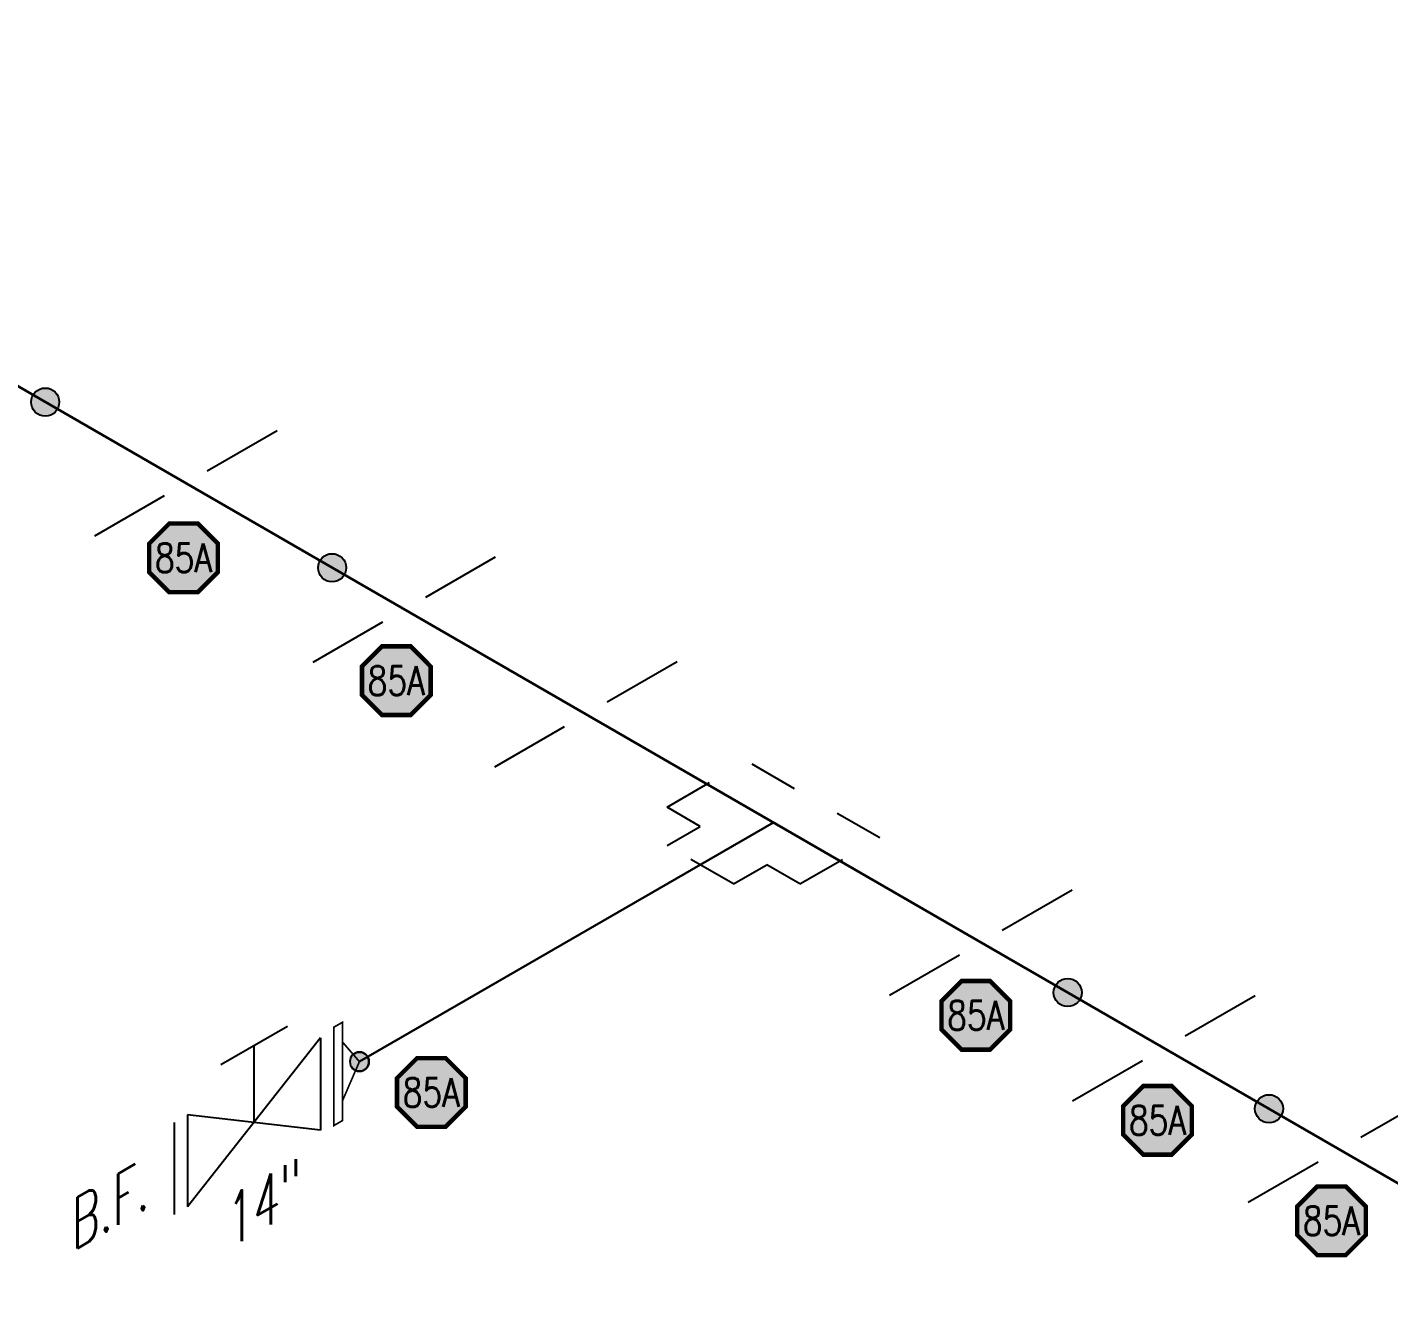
# Model space of a CAD drawing. Header units: inches. Extents: x 0.1 to 17.4, y 0.1 to 11.4.
# Drawn here: x 10.682 to 13.454, y 3.17 to 5.75 of the extents above; entities that cross this region are included whole.
import ezdxf
from ezdxf.enums import TextEntityAlignment as Align

# ---------------------------------------------------------------- set-up
doc = ezdxf.new("R2010")
doc.units = ezdxf.units.IN
doc.header["$MEASUREMENT"] = 0
doc.linetypes.add('HIDDEN2', pattern=[0.1875, 0.125, -0.0625])
for name, color, linetype in [('3', 1, 'Continuous'), ('COMP', 1, 'Continuous'), ('FITTINGS', 4, 'Continuous'), ('PART_PCML', 7, 'Continuous'), ('TEXT', 7, 'Continuous'), ('UNAS.PIPE', 251, 'Continuous'), ('WELD POINTS', 41, 'Continuous'), ('Welds', 7, 'Continuous')]:
    doc.layers.add(name, color=color, linetype=linetype)
doc.layers.add('PIPE', color=7, linetype='Continuous', lineweight=30)
doc.styles.add('PART_Standard', font='romans', dxfattribs={"width": 0.8, "height": 0.09})
doc.styles.add('SIMPLEX', font='ROMANS')

# ---------------------------------------------------------------- blocks, each defined once
blk = doc.blocks.new('4_SUPPORT_I-BEAM_30')
at = {"color": 0, "linetype": 'ByBlock', "lineweight": -2}
for p, q in [((-0.0435, 0.0251), (-0.1857, 0.1072)), ((0.1857, -0.1072), (0.0435, -0.0251))]:
    blk.add_line(p, q, dxfattribs=at)
blk = doc.blocks.new('2_WELD_SINGLE_00')
at = {"linetype": 'ByBlock', "lineweight": -2}
h = blk.add_hatch(color=0, dxfattribs=at)
edge = h.paths.add_edge_path()
edge.add_arc((0, 0), 0.0286, 0, 360)
at = {"color": 0, "linetype": 'ByBlock', "lineweight": -2}
blk.add_circle((0, 0), 0.0286, dxfattribs=at)
blk = doc.blocks.new('3_VALVE_FLANGE_GATE_30')
at = {"color": 0, "linetype": 'ByBlock', "lineweight": -2}
blk.add_wipeout([(-0.1624, -0.1875), (-0.1353, -0.1719), (0, 0), (0.1353, -0.0156), (0.1624, 0), (0.1624, 0.1875), (0.1353, 0.1719), (0, 0), (-0.1353, 0.0156), (-0.1624, 0)], dxfattribs=at)
for p, q in [((0.0677, 0.1953), (-0.0677, 0.1172)), ((0.1353, 0.1719), (-0.1353, -0.1719)), ((0.1353, 0.1719), (0.1353, -0.0156)), ((0.1624, 0.1875), (0.1624, 0)), ((0, 0), (0, 0.1563)), ((-0.1624, 0), (-0.1624, -0.1875)), ((-0.1353, 0.0156), (-0.1353, -0.1719)), ((0.1353, -0.0156), (-0.1353, 0.0156))]:
    blk.add_line(p, q, dxfattribs=at)
blk = doc.blocks.new('1_Text_30')
at = {"layer": 'TEXT', "style": 'PART_Standard', "oblique": 30, "width": 0.8}
blk.add_attdef('TEXT', (0, 0), '', height=0.09, rotation=30, dxfattribs=at)
blk = doc.blocks.new('AM9A04')
at = {"linetype": 'Continuous', "const_width": 0.01}
blk.add_lwpolyline([(0, -0.2887), (0, 0.2887), (-0.05, 0.3175), (-0.05, -0.2598)], close=True, dxfattribs=at)
at = {"const_width": 0.01}
blk.add_lwpolyline([(-0.05, -0.1443), (-0.15, 0.0866), (-0.05, 0.2021)], dxfattribs=at)
blk = doc.blocks.new('A09')
at = {"layer": 'Welds'}
h = blk.add_hatch(color=256, dxfattribs=at)
h.dxf.hatch_style = 1
h.paths.add_polyline_path([(-0.03, 0, 1), (0.03, 0, 1)])
blk.add_circle((0, 0), 0.03, dxfattribs=at)
blk = doc.blocks.new('*U66')
blk.add_wipeout([(0.052, -0.03), (0.0173, -0.07), (0.0173, -0.1101), (0, -0.1001), (0, 0.1001), (0.0173, 0.0901), (0.0173, 0.05)]).dxf.layer = 'COMP'
at = {"layer": '3', "xscale": 0.65, "yscale": 0.65, "zscale": 0.65}
blk.add_blockref('A09', (0.052, -0.03), dxfattribs=at)
at = {"layer": 'COMP', "xscale": 0.3466300616258731, "yscale": 0.3466300616258731, "zscale": 0.3466300616258731, "rotation": 180}
blk.add_blockref('AM9A04', (0, 0), dxfattribs=at)
blk = doc.blocks.new('PART_PCML')
blk.add_hatch(color=0).paths.add_polyline_path([(-0.0699, -0.029), (-0.029, -0.0699), (0.029, -0.0699), (0.0699, -0.029), (0.0699, 0.029), (0.029, 0.0699), (-0.029, 0.0699), (-0.0699, 0.029)])
at = {"color": 7, "const_width": 0.009}
blk.add_lwpolyline([(-0.0699, 0.029), (-0.029, 0.0699), (0.029, 0.0699), (0.0699, 0.029), (0.0699, -0.029), (0.029, -0.0699), (-0.029, -0.0699), (-0.0699, -0.029), (-0.0699, 0.029), (-0.029, 0.0699)], dxfattribs=at)
at = {"color": 18, "true_color": 0x000000}
blk.add_lwpolyline([(-0.029, 0.0699), (-0.0699, 0.029), (-0.0699, -0.029), (-0.029, -0.0699), (0.029, -0.0699), (0.0699, -0.029), (0.0699, 0.029), (0.029, 0.0699)], close=True, dxfattribs=at)
at = {"color": 7, "true_color": 0xffffff, "style": 'SIMPLEX', "width": 0.8, "flags": 1}
for tag, p in [('CIRCUIT', (-0.0939, 0.0889)), ('DM', (-0.0527, -0.1332)), ('TYPE', (-0.0749, -0.2043))]:
    blk.add_attdef(tag, p, '', height=0.0586, dxfattribs=at)
at = {"color": 7, "true_color": 0xffffff, "style": 'SIMPLEX', "width": 0.8}
blk.add_attdef('DMDISP', text='', height=0.0586, dxfattribs=at).set_placement((0, 0), align=Align.MIDDLE_CENTER)

msp = doc.modelspace()

# ---------------------------------------------------------------- linework, layer by layer
at = {"layer": 'FITTINGS', "linetype": 'HIDDEN2', "lineweight": -2, "ltscale": 0.5}
for p, q in [((11.9844, 4.1626), (12.1467, 4.2564)), ((12.4174, 4.1001), (12.1467, 4.2564)), ((12.052, 4.1236), (11.9844, 4.1626)), ((11.9844, 4.0845), (12.052, 4.1236)), ((12.1197, 4.0064), (11.9844, 4.0845)), ((12.255, 4.0064), (12.4174, 4.1001)), ((12.1197, 4.0064), (12.1873, 4.0454)), ((12.255, 4.0064), (12.1873, 4.0454))]:
    msp.add_line(p, q, dxfattribs=at)
at = {"layer": 'PIPE'}
for p, q in [((4.3256, 8.6781), (13.8654, 3.1704)), ((12.2009, 4.1314), (11.3582, 3.6448))]:
    msp.add_line(p, q, dxfattribs=at)

# ---------------------------------------------------------------- block references
at = {"layer": 'FITTINGS', "xscale": -1}
for p in [(11.005, 4.8218), (11.4496, 4.5651), (11.8193, 4.3517), (12.6232, 3.8875), (12.9957, 3.6725), (13.3533, 3.466)]:
    msp.add_blockref('4_SUPPORT_I-BEAM_30', p, dxfattribs=at)
at = {"layer": 'PART_PCML', "color": 13}
for p in [(11.0002, 4.6701), (11.4333, 4.4201), (12.613, 3.739), (11.5046, 3.5822), (12.9829, 3.5254), (13.337, 3.321)]:
    msp.add_blockref('PART_PCML', p, dxfattribs=at).add_auto_attribs({'DMDISP': '85A'})
at = {"layer": 'UNAS.PIPE'}
msp.add_blockref('1_Text_30', (10.7733, 3.2586), dxfattribs=at).add_auto_attribs({'TEXT': 'B.F.'})
at = {"layer": 'WELD POINTS'}
for p in [(10.7186, 4.9871), (11.3026, 4.65), (12.8, 3.7854), (13.2098, 3.5489)]:
    msp.add_blockref('2_WELD_SINGLE_00', p, dxfattribs=at)

# ---------------------------------------------------------------- next in the draw order: block references
at = {"layer": 'FITTINGS'}
msp.add_blockref('3_VALVE_FLANGE_GATE_30', (11.1438, 3.5211), dxfattribs=at)

# ---------------------------------------------------------------- next in the draw order: block references
at = {"layer": 'UNAS.PIPE'}
msp.add_blockref('1_Text_30', (11.0896, 3.2623), dxfattribs=at).add_auto_attribs({'TEXT': '14"'})

# ---------------------------------------------------------------- next in the draw order: wipeouts: each hides what was drawn before it
msp.add_wipeout([(11.3582, 3.6448), (11.3235, 3.6849), (11.3235, 3.7249), (11.3062, 3.7149), (11.3062, 3.5147), (11.3235, 3.5248), (11.3235, 3.5648)]).dxf.layer = 'UNAS.PIPE'

# ---------------------------------------------------------------- next in the draw order: hatches: boundary and pattern name
h = msp.add_hatch(color=256, dxfattribs=at)
h.dxf.hatch_style = 1
h.paths.add_polyline_path([(11.3777, 3.6448, 1), (11.3387, 3.6448, 1)])

# ---------------------------------------------------------------- next in the draw order: linework, layer by layer
msp.add_circle((11.3582, 3.6448), 0.0195, dxfattribs=at)

# ---------------------------------------------------------------- next in the draw order: block references
at = {"layer": 'UNAS.PIPE', "xscale": -0.3466300616258731, "yscale": 0.3466300616258731, "zscale": 0.3466300616258731}
msp.add_blockref('AM9A04', (11.3062, 3.6148), dxfattribs=at)

# ---------------------------------------------------------------- next in the draw order: block references
at = {"layer": 'COMP', "ltscale": 0.65, "xscale": -1, "rotation": 180}
msp.add_blockref('*U66', (11.3062, 3.6148), dxfattribs=at)

doc.saveas('drawing.dxf')
